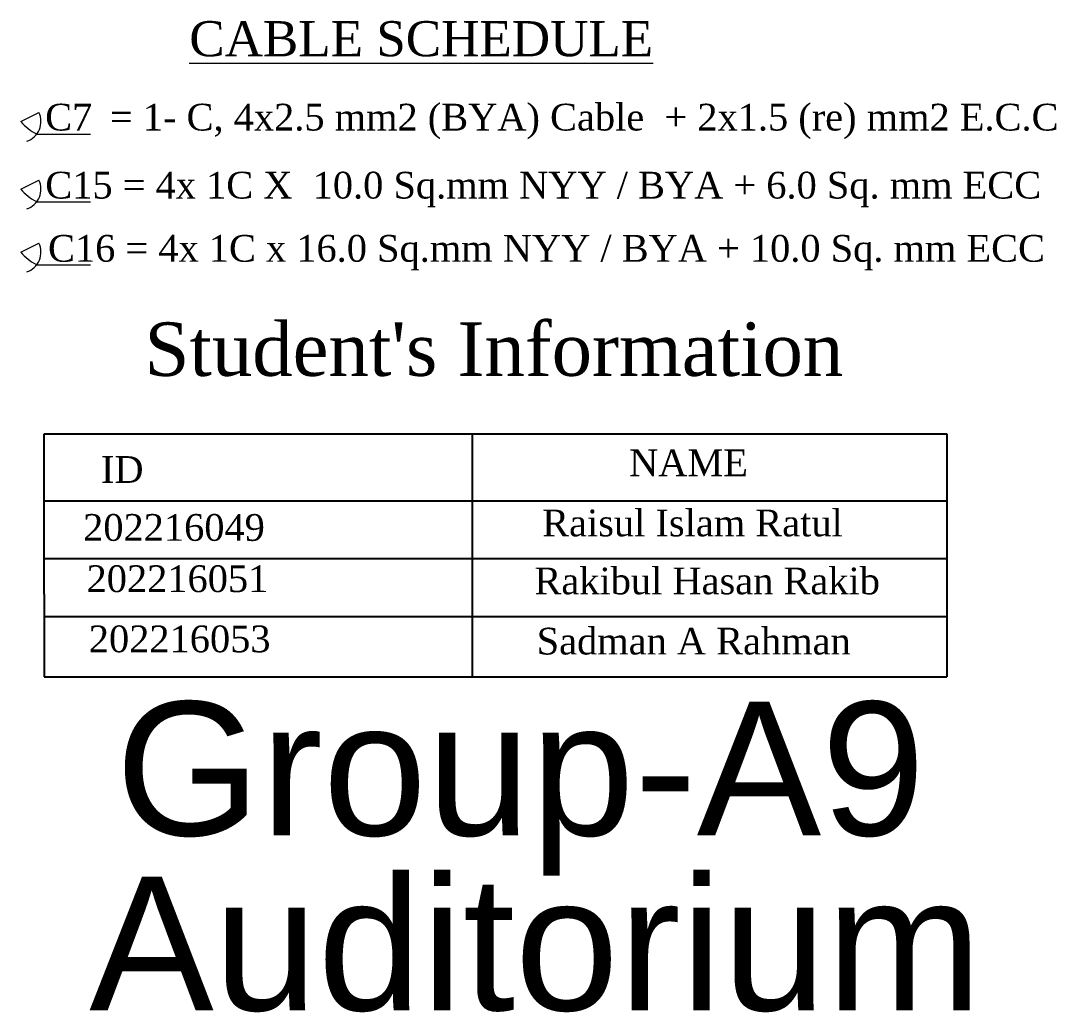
# Model space of a CAD drawing. Header units: inches. Extents: x -913 to 64634, y -1481 to 18188.
# Drawn here: x 2758.8 to 3107.4, y 3162.9 to 3496.5 of the extents above; entities that cross this region are included whole.
import ezdxf

# ---------------------------------------------------------------- set-up
doc = ezdxf.new("R2010")
doc.units = ezdxf.units.IN
doc.header["$MEASUREMENT"] = 0
doc.linetypes.add('HIDDEN', pattern=[9.525, 6.35, -3.175])
doc.layers.add('ETEXT', color=152, linetype='Continuous', lineweight=5)
doc.layers.add('SB Wire', color=11, linetype='Continuous')
doc.styles.add('JASIM', font='times.ttf')
doc.styles.get("Standard").update_dxf_attribs({"font": 'arial.ttf'})

msp = doc.modelspace()

# ---------------------------------------------------------------- linework, layer by layer
at = {"layer": 'ETEXT', "lineweight": 5}
for p, q in [((2758.83, 3462.59), (2764.97, 3465.65)), ((2764.23, 3458.35), (2782.29, 3458.35)), ((2758.83, 3439.81), (2764.97, 3442.87)), ((2764.23, 3435.57), (2782.29, 3435.57)), ((2758.83, 3418.61), (2764.97, 3421.68)), ((2764.23, 3414.37), (2782.29, 3414.37))]:
    msp.add_line(p, q, dxfattribs=at)
for centre, radius, start, end in [((2758.62, 3462.61), 7.04, 288.7224, 25.5787), ((2772.47, 3474.4), 18.05, 220.8922, 242.8025), ((2758.62, 3439.83), 7.04, 288.7224, 25.5787), ((2772.47, 3451.62), 18.05, 220.8922, 242.8025), ((2758.62, 3418.64), 7.04, 288.7224, 25.5787), ((2772.47, 3430.42), 18.05, 220.8922, 242.8025)]:
    msp.add_arc(centre, radius, start, end, dxfattribs=at)
at = {"layer": 'SB Wire'}
for p, q in [((2766.75, 3357.5), (3070.5, 3357.5)), ((2766.75, 3303.5), (2766.75, 3357.5)), ((2910.75, 3357.5), (2910.75, 3275.75)), ((3070.5, 3357.5), (3070.5, 3275.75)), ((2766.75, 3335), (3070.5, 3335)), ((2766.37, 3315.5), (3070.5, 3315.5)), ((2766.75, 3303.5), (2766.75, 3275.75)), ((2767.12, 3296), (3070.5, 3296)), ((2766.75, 3275.75), (3070.5, 3275.75))]:
    msp.add_line(p, q, dxfattribs=at)

# ---------------------------------------------------------------- texts
at = {"layer": 'ETEXT', "color": 3, "lineweight": 5, "style": 'JASIM'}
msp.add_text('%%UCABLE SCHEDULE', height=11.8125, dxfattribs=at).set_placement((2815.58, 3484.55))
at = {"layer": 'ETEXT', "lineweight": 5, "style": 'JASIM'}
for s, height, p in [('C7', 9, (2767.07, 3459.56)), ('= 1- C, 4x2.5 mm2 (BYA) Cable  + 2x1.5 (re) mm2 E.C.C', 9, (2788.87, 3459.56)), ('C15 = 4x 1C X  10.0 Sq.mm NYY / BYA + 6.0 Sq. mm ECC', 9, (2767.11, 3436.67)), ('C16 = 4x 1C x 16.0 Sq.mm NYY / BYA + 10.0 Sq. mm ECC', 9, (2768.02, 3415.41)), ("Student's Information", 18, (2800.5, 3377)), ('ID', 9, (2785.84, 3341)), ('NAME', 9, (2963.59, 3343.25)), ('Raisul Islam Ratul', 9, (2934.34, 3323)), ('202216049', 9, (2779.84, 3321.5)), ('202216051', 9, (2781, 3304.25)), ('Rakibul Hasan Rakib', 9, (2931.75, 3303.5)), ('202216053', 9, (2781.75, 3284)), ('Sadman A Rahman', 9, (2932.5, 3283.25))]:
    msp.add_text(s, height=height, dxfattribs=at).set_placement(p)
at = {"layer": 'SB Wire', "linetype": 'HIDDEN'}
for s, p in [('Group-A9', (2790.73, 3222.35)), ('Auditorium', (2781.89, 3163.5))]:
    msp.add_text(s, height=45, dxfattribs=at).set_placement(p)

doc.saveas('drawing.dxf')
